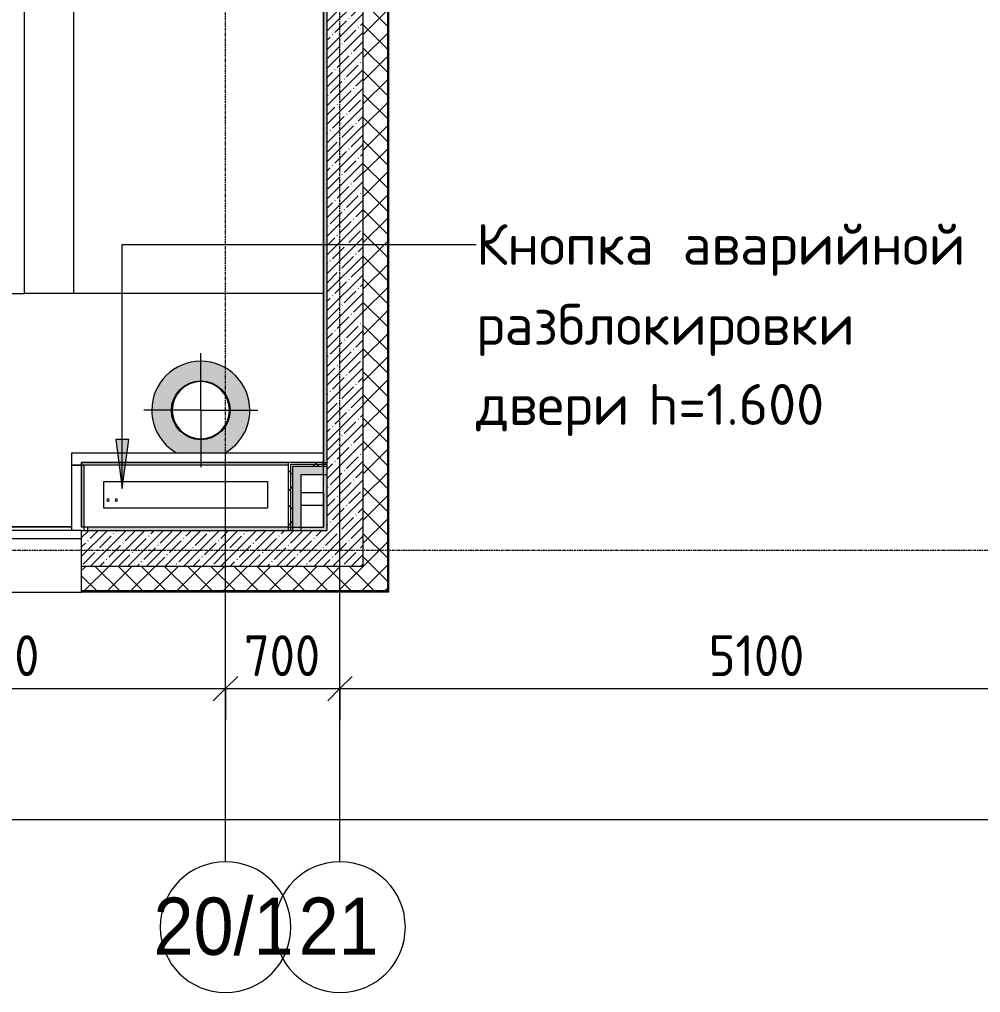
# Model space of a CAD drawing. Header units: millimetres. Extents: x 35928 to 232966, y -8553 to 29000.
# Drawn here: x 73600 to 79478, y -2706 to 3245 of the extents above; entities that cross this region are included whole.
import ezdxf

# ---------------------------------------------------------------- set-up
doc = ezdxf.new("R2010")
doc.units = ezdxf.units.MM
doc.linetypes.add('Осевая', pattern=[31.75, 6.35, -4.7625, 15.875, -4.7625])
for name, color, linetype, lineweight in [('A-ANNO-DIMS', 7, 'Continuous', 9), ('A-ANNO-DIMS-100', 7, 'Continuous', 9), ('A-ANNO-NOTE', 7, 'Continuous', 9), ('A-WALL', 7, 'Continuous', 9), ('G-ANNO-TEXT', 7, 'Continuous', 9), ('I-WALL', 7, 'Continuous', 9), ('M-EQPM', 7, 'Continuous', 9), ('S-STRS-MBND', 7, 'Continuous', 9), ('Оси', 7, 'Continuous', 9), ('Оси-1', 7, 'Continuous', 20), ('Оси-2', 7, 'Осевая', 9)]:
    doc.layers.add(name, color=color, linetype=linetype, lineweight=lineweight)
for name, color, linetype, lineweight, true_color in [('A-CLNG-1', 7, 'Continuous', 9, 0xeaeaea), ('A-WALL-1', 7, 'Continuous', 9, 0x3c3c3c), ('A-WALL-2', 7, 'Continuous', 9, 0x535353), ('A-WALL-FNSH-1', 7, 'Continuous', 9, 0x3c3c3c), ('I-WALL-1', 7, 'Continuous', 9, 0x535353)]:
    doc.layers.add(name, color=color, linetype=linetype, lineweight=lineweight, true_color=true_color)
doc.layers.add('A-CLNG-PATT-1', color=7, linetype='Continuous', lineweight=9, transparency=1)
doc.styles.add('Arial', font='arial.ttf', dxfattribs={"width": 0.9, "height": 350})
doc.styles.add('ISOCPEUR', font='isocpeur.ttf', dxfattribs={"width": 0.9, "height": 250})
doc.styles.add('ISOCPEUR_1', font='isocpeur.ttf', dxfattribs={"height": 250})
doc.dimstyles.new('ISO-2_5_0_9К_БОЛЬШОЙ', dxfattribs={"dimscale": 304.8, "dimtxt": 248.995294, "dimasz": 0.492126, "dimexe": 0.393701, "dimexo": 0.984252, "dimgap": 0, "dimtad": 1, "dimdec": 0, "dimrnd": 10, "dimzin": 0, "dimdsep": 46, "dimtxsty": 'ISOCPEUR', "dimblk1": 'OBLIQUE', "dimblk2": 'OBLIQUE', "dimsah": 1, "dimcen": 0.09, "dimdle": 0.393701, "dimazin": 0, "dimtfac": 1, "dimtdec": 4, "dimtix": 1, "dimtmove": 0, "dimatfit": 3, "dimfxl": 1, "dimtvp": 1, "dimtolj": 1, "dimtzin": 0, "dimarcsym": 2})
pattern_1 = [(45, (0, 0), (-57.02463, 57.02463), []), (45, (57.025, 0), (-57.02463, 57.02463), [100.806, -20.161, 3.353, -16.808])]
pattern_2 = [(45, (0, 0), (-70.71068, 70.71068), []), (135, (0, 0), (-70.71068, -70.71068), [])]
pattern_3 = [(0, (0, 0), (121.92, 30.48), [10.058, -81.382, 10.058, -81.382, -487.68]), (0, (0, 0), (121.92, 30.48), [-182.88, 10.058, -172.822, 10.058, -81.382, -213.36]), (0, (0, 0), (121.92, 30.48), [-457.2, 10.058, -50.902, 10.058, -142.342]), (120, (45.72, 15.24), (-87.356454, 90.345817), [10.058, -81.382, 10.058, -81.382, -487.68]), (120, (45.72, 15.24), (-87.356454, 90.345817), [-182.88, 10.058, -172.822, 10.058, -81.382, -213.36]), (120, (45.72, 15.24), (-87.356454, 90.345817), [-457.2, 10.058, -50.902, 10.058, -142.342]), (240, (60.96, 76.2), (-34.563546, -120.825817), [10.058, -81.382, 10.058, -81.382, -487.68]), (240, (60.96, 76.2), (-34.563546, -120.825817), [-182.88, 10.058, -172.822, 10.058, -81.382, -213.36]), (240, (60.96, 76.2), (-34.563546, -120.825817), [-457.2, 10.058, -50.902, 10.058, -142.342])]
pattern_4 = [(45, (0, 0), (-106.06602, 106.06602), []), (135, (0, 0), (-106.06602, -106.06602), [])]

# ---------------------------------------------------------------- blocks, each defined once
blk = doc.blocks.new('radiator_prado_classic_z_tip_30_po exemplyaru - Classic Z Тип 30-500-30677907-Сводный план потолков 1 этажа в осях 12-23')
at = {"layer": 'M-EQPM'}
for p, q in [((0, 228), (1000, 228)), ((0, 64), (0, 228)), ((1000, 228), (1000, 64)), ((1000, 64), (0, 64))]:
    blk.add_line(p, q, dxfattribs=at)
for centre, start, end in [((25, 114), 90, 270), ((25, 114), 270, 90), ((75, 114), 90, 270), ((75, 114), 270, 90)]:
    blk.add_arc(centre, 7.5, start, end, dxfattribs=at)
blk = doc.blocks.new('Зашивка приборов отопления27 - Зашивка приборов отопления-33322407-Сводный план потолков 1 этажа в осях 12-23')
at = {"layer": 'A-WALL-2'}
for p, q in [((73919.6, 520), (73919.6, 595)), ((73919.6, 595), (75460, 595)), ((73919.6, 120), (73919.6, 520)), ((73919.6, 520), (73993.7, 520)), ((75245, 520), (73919.6, 520)), ((73993.7, 520), (73993.7, 120)), ((75460, 350), (75320, 350)), ((73980, 120), (73919.6, 120))]:
    blk.add_line(p, q, dxfattribs=at)
blk = doc.blocks.new('Ось сетки - D8-29747960-Сводный план потолков 1 этажа в осях 12-23')
at = {"layer": 'Оси-1'}
for start, end in [(360, 180), (180, 360)]:
    blk.add_arc((0, 0), 4, start, end, dxfattribs=at)
blk = doc.blocks.new('DIMBLOCK15-Сводный план потолков 1 этажа в осях 12-23')
at = {"layer": 'A-ANNO-DIMS-100'}
for p, q in [((71960, -1041.5), (71960, -727.6)), ((74860, -1041.5), (74860, -727.6)), ((71960, -847.6), (74860, -847.6)), ((71960, -847.6), (71960, -1041.5)), ((74860, -847.6), (74860, -1041.5))]:
    blk.add_line(p, q, dxfattribs=at)
at = {"layer": 'A-ANNO-DIMS-100', "lineweight": 20}
for p, q in [((71960, -847.6), (72035, -772.6)), ((74860, -847.6), (74935, -772.6)), ((71960, -847.6), (71885, -922.6)), ((74860, -847.6), (74785, -922.6))]:
    blk.add_line(p, q, dxfattribs=at)
at = {"layer": 'A-ANNO-DIMS-100', "color": 0, "insert": (73094, -521), "char_height": 250, "width": 758.478, "attachment_point": 1, "line_spacing_factor": 1.149209, "style": 'ISOCPEUR'}
blk.add_mtext('2900', dxfattribs=at)
blk = doc.blocks.new('_Oblique')
at = {"color": 0, "linetype": 'ByBlock', "lineweight": -2}
blk.add_line((-0.5, -0.5), (0.5, 0.5), dxfattribs=at)
blk = doc.blocks.new('DIMBLOCK16-Сводный план потолков 1 этажа в осях 12-23')
at = {"layer": 'A-ANNO-DIMS-100'}
for p, q in [((74860, -1041.5), (74860, -727.6)), ((75560, -1041.5), (75560, -727.6)), ((74860, -847.6), (75560, -847.6)), ((74860, -847.6), (74860, -1041.5)), ((75560, -847.6), (75560, -1041.5))]:
    blk.add_line(p, q, dxfattribs=at)
at = {"layer": 'A-ANNO-DIMS-100', "lineweight": 20}
for p, q in [((74860, -847.6), (74935, -772.6)), ((75560, -847.6), (75635, -772.6)), ((74860, -847.6), (74785, -922.6)), ((75560, -847.6), (75485, -922.6))]:
    blk.add_line(p, q, dxfattribs=at)
at = {"layer": 'A-ANNO-DIMS-100', "color": 0, "insert": (74973, -521), "char_height": 250, "width": 568.858, "attachment_point": 1, "line_spacing_factor": 1.149209, "style": 'ISOCPEUR'}
blk.add_mtext('700', dxfattribs=at)
blk = doc.blocks.new('DIMBLOCK17-Сводный план потолков 1 этажа в осях 12-23')
at = {"layer": 'A-ANNO-DIMS-100'}
for p, q in [((75560, -1041.5), (75560, -727.6)), ((80660, -1041.5), (80660, -727.6)), ((75560, -847.6), (80660, -847.6)), ((75560, -847.6), (75560, -1041.5)), ((80660, -847.6), (80660, -1041.5))]:
    blk.add_line(p, q, dxfattribs=at)
at = {"layer": 'A-ANNO-DIMS-100', "lineweight": 20}
for p, q in [((75560, -847.6), (75635, -772.6)), ((80660, -847.6), (80735, -772.6)), ((75560, -847.6), (75485, -922.6)), ((80660, -847.6), (80585, -922.6))]:
    blk.add_line(p, q, dxfattribs=at)
at = {"layer": 'A-ANNO-DIMS-100', "color": 0, "insert": (77815.5, -521), "char_height": 250, "width": 706.764, "attachment_point": 1, "line_spacing_factor": 1.149209, "style": 'ISOCPEUR'}
blk.add_mtext('5100', dxfattribs=at)
blk = doc.blocks.new('DIMBLOCK31-Сводный план потолков 1 этажа в осях 12-23')
at = {"layer": 'A-ANNO-DIMS-100'}
for p, q in [((38310, -1841.5), (38310, -1527.6)), ((84560, -1841.5), (84560, -1527.6)), ((38190, -1647.6), (84680, -1647.6)), ((38310, -1647.6), (38310, -1841.5)), ((84560, -1647.6), (84560, -1841.5))]:
    blk.add_line(p, q, dxfattribs=at)
at = {"layer": 'A-ANNO-DIMS-100', "lineweight": 20}
for p, q in [((38310, -1647.6), (38385, -1572.6)), ((84560, -1647.6), (84635, -1572.6)), ((38310, -1647.6), (38235, -1722.6)), ((84560, -1647.6), (84485, -1722.6))]:
    blk.add_line(p, q, dxfattribs=at)
at = {"layer": 'A-ANNO-DIMS-100', "color": 0, "insert": (61028, -1321), "char_height": 250, "width": 976.828, "attachment_point": 1, "line_spacing_factor": 1.149209, "style": 'ISOCPEUR'}
blk.add_mtext('46250', dxfattribs=at)

msp = doc.modelspace()

# ---------------------------------------------------------------- hatches: boundary and pattern name
at = {"layer": 'A-CLNG-PATT-1'}
h = msp.add_hatch(color=256, dxfattribs=at)
h.paths.add_polyline_path([(74605.3, 595), (74856.2, 595), (74875.7, 605.4), (74921.1, 642.7), (74958.4, 688.2), (74986.2, 740), (75003.2, 796.3), (75009, 854.9), (75003.2, 913.4), (74986.2, 969.7), (74958.4, 1021.5), (74921.1, 1067), (74875.7, 1104.3), (74823.8, 1132), (74767.5, 1149.1), (74709, 1154.9), (74650.5, 1149.1), (74594.2, 1132), (74542.3, 1104.3), (74496.9, 1067), (74459.6, 1021.5), (74431.8, 969.7), (74414.8, 913.4), (74409, 854.9), (74414.8, 796.3), (74431.8, 740), (74459.6, 688.2), (74496.9, 642.7), (74542.3, 605.4), (74561.8, 595), (74598, 595)])
h.paths.add_polyline_path([(74709, 679.9), (74663.7, 685.8), (74621.5, 703.3), (74585.3, 731.1), (74557.4, 767.4), (74540, 809.6), (74534, 854.9), (74540, 900.1), (74557.4, 942.4), (74585.3, 978.6), (74621.5, 1006.4), (74663.7, 1023.9), (74709, 1029.9), (74754.3, 1023.9), (74796.5, 1006.4), (74832.7, 978.6), (74860.6, 942.4), (74878, 900.1), (74884, 854.9), (74878, 809.6), (74860.6, 767.4), (74832.7, 731.1), (74796.5, 703.3), (74754.3, 685.8)])
at = {"layer": 'A-WALL'}
h = msp.add_hatch(dxfattribs=at)
h.set_pattern_fill('FP_17', color=256, style=0, pattern_type=2)
h.set_pattern_definition(pattern_2)
h.paths.add_polyline_path([(75850, -250), (75850, 3550), (75700, 3550), (75700, -250)])
h = msp.add_hatch(dxfattribs=at)
h.set_pattern_fill('FP_17', color=256, style=0, pattern_type=2)
h.set_pattern_definition(pattern_2)
h.paths.add_polyline_path([(75700, -250), (75700, -100), (73980, -100), (73980, -250), (74639.6, -250)])
h.paths.add_polyline_path([(71560, -250), (72280, -250), (72280, -100), (71560, -100), (71560, -216.4)])
h.paths.add_polyline_path([(70660, -250), (70660, -100), (67060, -100), (67060, -250), (70282, -250)])
h.paths.add_polyline_path([(66160, -250), (66160, -100), (65160, -100), (65160, -250), (65924.5, -250)])
h.paths.add_polyline_path([(64260, -250), (64260, -100), (63710, -100), (63710, -250)])
h.paths.add_polyline_path([(61610, -250), (61610, -100), (60910, -100), (60910, -250), (61566.9, -250)])
h.paths.add_polyline_path([(60010, -250), (60010, -100), (59260, -100), (59260, -250)])
h.paths.add_polyline_path([(57160, -250), (57160, -100), (56410, -100), (56410, -250)])
h.paths.add_polyline_path([(52851.7, -250), (53310, -250), (53310, -100), (51871.5, -100), (51871.5, -250)])
h.paths.add_polyline_path([(49771.5, -250), (49771.5, -100), (49060, -100), (49060, -250)])
h.paths.add_polyline_path([(47410, -250), (48160, -250), (48160, -100), (47410, -100), (47410, -216.4)])
h.paths.add_polyline_path([(44136.6, -250), (44310, -250), (44310, -100), (42737.5, -100), (42737.5, -250)])
h.paths.add_polyline_path([(39940, -250), (40637.5, -250), (40637.5, -100), (39940, -100), (39940, -118)])
h.paths.add_polyline_path([(39040, -250), (39040, -100), (38667.7, -100), (38667.7, -250)])
at = {"layer": 'G-ANNO-TEXT'}
msp.add_hatch(color=256, dxfattribs=at).paths.add_polyline_path([(74228.5, 376.3), (74268, 676.3), (74189, 676.3)])
at = {"layer": 'I-WALL'}
h = msp.add_hatch(dxfattribs=at)
h.set_pattern_fill('FP_58', color=256, style=0, pattern_type=2)
h.set_pattern_definition(pattern_3)
h.paths.add_polyline_path([(75480, 140), (75480, 7680), (75460, 7680), (75460, 140)])
h = msp.add_hatch(dxfattribs=at)
h.set_pattern_fill('FP_1', color=256, style=0, pattern_type=2)
h.set_pattern_definition(pattern_1)
h.paths.add_polyline_path([(75700, -100), (75700, 3550), (75480, 3550), (75480, -100)])
h = msp.add_hatch(dxfattribs=at)
h.set_pattern_fill('FP_66', color=256, style=0, pattern_type=2)
h.set_pattern_definition(pattern_4)
h.paths.add_polyline_path([(75245, 522.5), (75480, 522.5), (75480, 535), (75245, 535)])
h = msp.add_hatch(dxfattribs=at)
h.set_pattern_fill('FP_66', color=256, style=0, pattern_type=2)
h.set_pattern_definition(pattern_4)
h.paths.add_polyline_path([(75257.5, 120), (75257.5, 522.5), (75245, 522.5), (75245, 120)])
h = msp.add_hatch(dxfattribs=at)
h.set_pattern_fill('FP_66', color=256, style=0, pattern_type=2)
h.set_pattern_definition(pattern_4)
h.paths.add_polyline_path([(75480, 510), (75480, 522.5), (75257.5, 522.5), (75257.5, 510), (75365.9, 510)])
h = msp.add_hatch(dxfattribs=at)
h.set_pattern_fill('FP_66', color=256, style=0, pattern_type=2)
h.set_pattern_definition(pattern_4)
h.paths.add_polyline_path([(75257.5, 120), (75270, 120), (75270, 510), (75257.5, 510), (75257.5, 247.9)])
for points in [[(75270, 460), (75480, 460), (75480, 510), (75270, 510), (75270, 480)], [(75320, 120), (75320, 460), (75270, 460), (75270, 120)]]:
    msp.add_hatch(color=256, dxfattribs=at).paths.add_polyline_path(points)
h = msp.add_hatch(dxfattribs=at)
h.set_pattern_fill('FP_1', color=256, style=0, pattern_type=2)
h.set_pattern_definition(pattern_1)
h.paths.add_polyline_path([(75480, -100), (75480, 120), (73980, 120), (73980, -100), (75365.9, -100)])
h.paths.add_polyline_path([(72080, -100), (72280, -100), (72280, 120), (72080, 120)])
h = msp.add_hatch(dxfattribs=at)
h.set_pattern_fill('FP_58', color=256, style=0, pattern_type=2)
h.set_pattern_definition(pattern_3)
h.paths.add_polyline_path([(74017.5, 120), (75480, 120), (75480, 140), (74017.5, 140)])
h.paths.add_polyline_path([(72100, 120), (72280, 120), (72280, 140), (72100, 140)])

# ---------------------------------------------------------------- linework, layer by layer
at = {"layer": 'A-ANNO-NOTE'}
for q in [(74709, 1203.8), (74360.1, 854.9), (74709, 506), (75057.9, 854.9)]:
    msp.add_line((74709, 854.9), q, dxfattribs=at)
msp.add_circle((74709, 854.9), 180, dxfattribs=at)
at = {"layer": 'A-CLNG-1'}
for radius, start, end in [(300, 0, 180), (300, 0, 180), (175, 0, 180), (175, 0, 180), (300, 180, 240.47596), (300, 180, 240.47596), (175, 180, 0), (175, 180, 360), (300, 299.52404, 360), (300, 299.52404, 360)]:
    msp.add_arc((74709, 854.9), radius, start, end, dxfattribs=at)
at = {"layer": 'A-WALL'}
for p, q in [((75700, 3550), (75700, -100)), ((75850, 3550), (75850, -250)), ((75853, 3320), (75853, -253)), ((75480, 522.5), (75257.5, 522.5)), ((75257.5, 522.5), (75257.5, 120)), ((75480, 510), (75270, 510)), ((75270, 510), (75270, 120)), ((75700, -100), (73980, -100)), ((75850, -250), (73980, -250)), ((75853, -253), (73980, -253))]:
    msp.add_line(p, q, dxfattribs=at)
at = {"layer": 'A-WALL-1'}
for p, q in [((75460, 140), (75460, 7660)), ((75480, 3550), (75480, 120)), ((75245, 120), (75245, 535)), ((75460, 535), (75480, 535)), ((75480, 460), (75320, 460)), ((75320, 460), (75320, 120)), ((73980, 120), (75480, 120)), ((73980, -250), (73980, 120)), ((74017.5, 120), (74017.5, 140)), ((75245, 140), (75460, 140)), ((75700, -100), (75480, -100))]:
    msp.add_line(p, q, dxfattribs=at)
at = {"layer": 'A-WALL-2'}
msp.add_line((72280, -258), (73980, -258), dxfattribs=at)
at = {"layer": 'A-WALL-FNSH-1'}
for p, q in [((75858, 3300), (75858, -258)), ((75245, 535), (75245, 536)), ((75449, 536), (75460, 536)), ((75459, 350), (75459, 536)), ((75460, 535), (75245, 535)), ((73980, 141), (75245, 141)), ((75245, 140), (73980, 140)), ((75460, 140.5), (75459, 140.5)), ((73980, -258), (73980, -250)), ((75858, -258), (73980, -258))]:
    msp.add_line(p, q, dxfattribs=at)
at = {"layer": 'G-ANNO-TEXT'}
for p, q in [((74228.5, 1869.3), (76393.1, 1869.3)), ((74228.5, 376.3), (74228.5, 1869.3)), ((74268, 676.3), (74189, 676.3)), ((74189, 676.3), (74228.5, 376.3)), ((74228.5, 376.3), (74268, 676.3))]:
    msp.add_line(p, q, dxfattribs=at)
at = {"layer": 'I-WALL-1'}
for p, q in [((75459, 3656.7), (75459, 595)), ((75460, 2003.2), (75459, 2003.2)), ((75460, 1836.1), (75459, 1836.1)), ((75460, 1785.5), (75459, 1785.5)), ((75459, 1462.3), (75460, 1462.3)), ((75459, 1379.5), (75460, 1379.5)), ((75449, 536), (73980, 536)), ((73980, 140), (73980, 536)), ((75449, 536), (75449, 535)), ((75459, 595), (75459, 536)), ((73979, 535), (75245, 535)), ((73979, 535), (73979, 140)), ((75459, 350), (75459, 140.5)), ((75320, 275), (75460, 275)), ((73919.6, 141), (72280, 141)), ((73919.6, 140), (72280, 140)), ((73919.6, 120), (72280, 120)), ((73980, 140), (73979, 140))]:
    msp.add_line(p, q, dxfattribs=at)
at = {"layer": 'S-STRS-MBND'}
for p, q in [((73930, 5769.7), (73930, 1569.7)), ((73630, 1569.7), (73630, 5169.7)), ((72100, 1569.7), (73630, 1569.7)), ((73930, 1569.7), (73630, 1569.7)), ((75460, 1569.7), (73930, 1569.7)), ((72280, 69.7), (73980, 69.7))]:
    msp.add_line(p, q, dxfattribs=at)
at = {"layer": 'Оси'}
for p, q in [((74860, -1906.3), (74860, 593.7)), ((75560, -1906.3), (75560, 593.7))]:
    msp.add_line(p, q, dxfattribs=at)
at = {"layer": 'Оси-2'}
for p, q in [((75560, 593.7), (75560, 25078.1)), ((74860, 593.7), (74860, 24898.1)), ((39228, 0), (82300, 0))]:
    msp.add_line(p, q, dxfattribs=at)

# ---------------------------------------------------------------- block references
at = {"layer": 'A-WALL-2'}
msp.add_blockref('Зашивка приборов отопления27 - Зашивка приборов отопления-33322407-Сводный план потолков 1 этажа в осях 12-23', (0, 0), dxfattribs=at)
at = {"layer": 'M-EQPM'}
msp.add_blockref('radiator_prado_classic_z_tip_30_po exemplyaru - Classic Z Тип 30-500-30677907-Сводный план потолков 1 этажа в осях 12-23', (74116.7, 192), dxfattribs=at)
at = {"layer": 'Оси-1', "xscale": 99.99999999999993, "yscale": 99.99999999999993, "zscale": 99.99999999999993}
for p in [(74860, -2306.3), (75560, -2306.3)]:
    msp.add_blockref('Ось сетки - D8-29747960-Сводный план потолков 1 этажа в осях 12-23', p, dxfattribs=at)

# ---------------------------------------------------------------- texts
at = {"layer": 'G-ANNO-TEXT', "char_height": 250, "attachment_point": 1, "style": 'ISOCPEUR_1'}
for s, insert, width in [('Кнопка', (76393.1, 1994.3), 1346.835), ('\\fISOCPEUR|b0|i0|c204|p34|; ', (77504.4, 1994.3), 184.388), ('аварийной', (77656.5, 1994.3), 1996.202), ('\\fISOCPEUR|b0|i0|c204|p34|; ', (79303.6, 1994.3), 64.135), ('разблокировки', (76393.1, 1504.8), 2821.94), ('\\fISOCPEUR|b0|i0|c204|p34|; ', (78721.5, 1504.8), 184.388), (' h=1.600', (77286.1, 1015.3), 1507.172), ('двери', (76393.1, 1015.3), 1082.278)]:
    msp.add_mtext(s, dxfattribs=dict(at, insert=insert, width=width))
at = {"layer": 'Оси', "char_height": 350, "attachment_point": 1, "style": 'Arial'}
for s, insert, width in [('20/1', (74419.7, -2125.6), 1060.633), ('21', (75307.4, -2125.6), 606.076)]:
    msp.add_mtext(s, dxfattribs=dict(at, insert=insert, width=width))

# ---------------------------------------------------------------- dimensions: what is measured, and where the dimension line sits
at = {"layer": 'A-ANNO-DIMS'}
for base, p1, p2, override, picture, middle in [((74860, -847.6), (71960, -741.5), (74860, -741.5), {"dimpost": '<>', "dimfxl": 2900}, 'DIMBLOCK15-Сводный план потолков 1 этажа в осях 12-23', (73410, -722.6)), ((75560, -847.6), (74860, -741.5), (75560, -741.5), {"dimpost": '<>', "dimfxl": 700}, 'DIMBLOCK16-Сводный план потолков 1 этажа в осях 12-23', (75210, -722.6)), ((80660, -847.6), (75560, -741.5), (80660, -741.5), {"dimpost": '<>', "dimfxl": 5100}, 'DIMBLOCK17-Сводный план потолков 1 этажа в осях 12-23', (78110, -722.6)), ((84560, -1647.6), (38310, -1541.5), (84560, -1541.5), {"dimpost": '<>', "dimfxl": 46250}, 'DIMBLOCK31-Сводный план потолков 1 этажа в осях 12-23', (61435, -1522.6))]:
    dim = msp.add_linear_dim(base=base, p1=p1, p2=p2, dimstyle='ISO-2_5_0_9К_БОЛЬШОЙ', override=override, dxfattribs=at)
    dim.commit()
    dim.dimension.update_dxf_attribs({"geometry": picture, "text_midpoint": middle})

doc.saveas('drawing.dxf')
